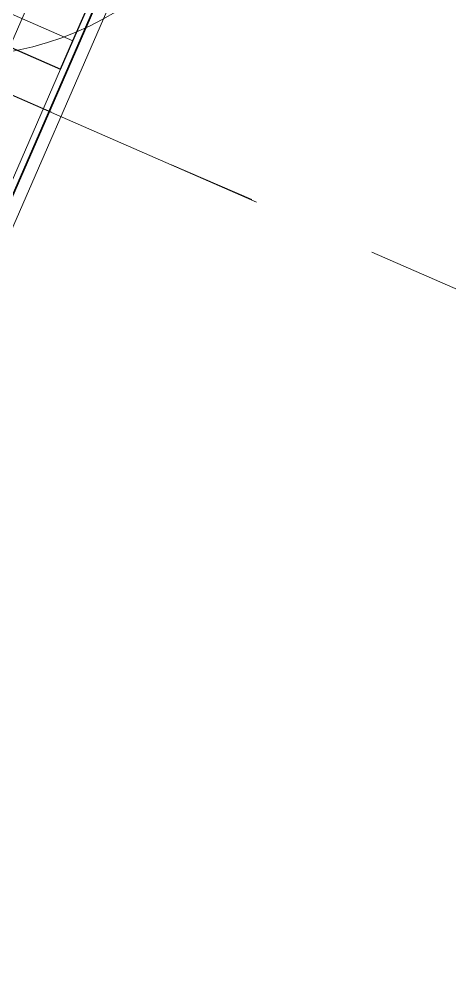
# Model space of a CAD drawing. Header units: millimetres. Extents: x -50172 to 90294, y -80883 to 956680.
# Drawn here: x 8137 to 8832, y -10666 to -9108 of the extents above; entities that cross this region are included whole.
import ezdxf
from ezdxf.enums import TextEntityAlignment as Align

# ---------------------------------------------------------------- set-up
doc = ezdxf.new("R2010")
doc.units = ezdxf.units.MM
doc.header["$MEASUREMENT"] = 0
doc.linetypes.add('CENTER', pattern=[15658.185617, 9786.366011, -1957.273202, 1957.273202, -1957.273202])
doc.linetypes.add('Double Dashed', pattern=[1093.611073, 529.166651, -211.666656, 141.111112, -211.666656])
for name, color, linetype, lineweight in [('0_Pen_No__1', 7, 'Continuous', 13), ('New_A-25-M_Curtain_Wall_Pen_No__90', 8, 'Continuous', 20), ('New_A-25-M_Wall_Ext_Pen_No__87', 8, 'Continuous', 20), ('New_ArchiCAD Windows_Pen_No__1', 7, 'Continuous', 13), ('New_ArchiCAD Windows_Pen_No__3', 7, 'Continuous', 18)]:
    doc.layers.add(name, color=color, linetype=linetype, lineweight=lineweight)
for name, color, linetype, lineweight, true_color in [('0_Pen_No__40', 7, 'Continuous', 35, 0x2a2a2a), ('A-15-MG_Structural_Grid_Pen_No__163', 7, 'Continuous', 0, 0x750077), ('New_A-15-MG_Structural_Grid_Phase_2_Pen_No__222', 7, 'Continuous', 13, 0x65af33), ('New_ArchiCAD Windows_Pen_No__23', 7, 'Continuous', 30, 0x2a2a2a)]:
    doc.layers.add(name, color=color, linetype=linetype, lineweight=lineweight, true_color=true_color)
for name, color, linetype in [('A-15-MG_Structural_Grid', 7, 'Continuous'), ('New_A-15-MG_Structural_Grid_Phase_2', 7, 'Continuous'), ('New_A-25-M_Curtain_Wall', 7, 'Continuous'), ('New_A-25-M_Wall_Ext', 7, 'Continuous'), ('New_ArchiCAD Windows', 7, 'Continuous')]:
    doc.layers.add(name, color=color, linetype=linetype)
doc.styles.add('GENERATED_STYLE_4', font='')
doc.styles.get('GENERATED_STYLE_4').set_extended_font_data('Swis721 BT')

# ---------------------------------------------------------------- blocks, each defined once
blk = doc.blocks.new('Wall_2_1', base_point=(10092.6, -4631.3))
at = {"layer": 'New_A-25-M_Wall_Ext_Pen_No__87', "linetype": 'Continuous', "flags": 128}
blk.add_lwpolyline([(2234.1, -22653.2), (10092.6, -4631.3)], dxfattribs=at)
blk = doc.blocks.new('Triple Window 19_2')
at = {"layer": 'New_ArchiCAD Windows_Pen_No__1', "linetype": 'Continuous'}
for p, q in [((-1175, -190), (-1175, -0.5)), ((1175, -190), (1175, -0.5))]:
    blk.add_line(p, q, dxfattribs=at)
at = {"layer": 'New_ArchiCAD Windows_Pen_No__23', "linetype": 'Continuous'}
for p, q in [((-1125, 0), (-1125, -190)), ((-1125, -190), (-1175, -190)), ((1175, -190), (1100, -190))]:
    blk.add_line(p, q, dxfattribs=at)
at = {"layer": 'New_ArchiCAD Windows_Pen_No__3', "linetype": 'Continuous'}
for p, q in [((-1175, -200), (1175, -200)), ((-268, -190), (-1125, -190))]:
    blk.add_line(p, q, dxfattribs=at)
blk = doc.blocks.new('Wall_239_1', base_point=(10165.9, -4712.5))
at = {"layer": 'New_ArchiCAD Windows', "color": 251, "linetype": 'Continuous', "lineweight": 20, "true_color": 0x606060, "xscale": -1, "zscale": 1000, "rotation": 66.44041158399281}
for p in [(8519, -7989.2), (7579.7, -10143.3)]:
    blk.add_blockref('Triple Window 19_2', p, dxfattribs=at)
blk = doc.blocks.new('Standard grid marker')
at = {"layer": 'A-15-MG_Structural_Grid_Pen_No__163', "linetype": 'Continuous'}
blk.add_circle((31226, 0), 500, dxfattribs=at)
at = {"layer": 'A-15-MG_Structural_Grid_Pen_No__163', "style": 'GENERATED_STYLE_4'}
for tag, p in [('AC_MarkerText_1_0', (-500, 41.2)), ('AC_MarkerText_1_1', (31226, 41.2))]:
    blk.add_attdef(tag, text='', height=350, rotation=90, dxfattribs=at).set_placement(p, align=Align.MIDDLE_CENTER)
blk = doc.blocks.new('Beam_8_1', base_point=(10000.9, -4591.3))
at = {"layer": 'New_A-25-M_Curtain_Wall_Pen_No__90', "linetype": 'Continuous'}
blk.add_line((10203.2, -4679.5), (2344.7, -22701.5), dxfattribs=at)
blk = doc.blocks.new('Standard grid marker_45')
at = {"layer": 'New_A-15-MG_Structural_Grid_Phase_2_Pen_No__222', "linetype": 'Double Dashed'}
blk.add_line((2937.8, 0), (29897.5, 0), dxfattribs=at)
at = {"layer": 'New_A-15-MG_Structural_Grid_Phase_2_Pen_No__222', "style": 'GENERATED_STYLE_4'}
for tag, p in [('AC_MarkerText_1_0', (-500, 43.4)), ('AC_MarkerText_1_1', (33335.4, 43.4))]:
    blk.add_attdef(tag, text='', height=350, rotation=180, dxfattribs=at).set_placement(p, align=Align.MIDDLE_CENTER)

msp = doc.modelspace()

# ---------------------------------------------------------------- linework, layer by layer
at = {"layer": '0_Pen_No__1', "linetype": 'CENTER'}
msp.add_line((8519.9, -9402.4), (7164.4, -8811.3), dxfattribs=at)
at = {"layer": '0_Pen_No__40', "linetype": 'Continuous'}
msp.add_line((9735.4, -5700.7), (2596.7, -22072), dxfattribs=at)

# ---------------------------------------------------------------- block references
at = {"layer": 'A-15-MG_Structural_Grid', "color": 8, "linetype": 'Continuous', "lineweight": 15, "zscale": 1000, "rotation": 246.440411583993}
msp.add_blockref('Standard grid marker', (20514.7, 19955.4), dxfattribs=at)
at = {"layer": 'New_A-15-MG_Structural_Grid_Phase_2', "color": 8, "linetype": 'Continuous', "lineweight": 15, "zscale": 1000, "rotation": 156.4404115840001}
msp.add_blockref('Standard grid marker_45', (18901.3, -13928.7), dxfattribs=at)
at = {"layer": 'New_A-25-M_Curtain_Wall', "color": 8, "lineweight": 20}
msp.add_blockref('Beam_8_1', (10000.9, -4591.3), dxfattribs=at)
at = {"layer": 'New_A-25-M_Wall_Ext', "color": 250, "lineweight": 50, "true_color": 0x2a2a2a}
for name, p in [('Wall_239_1', (10165.9, -4712.5)), ('Wall_2_1', (10092.6, -4631.3))]:
    msp.add_blockref(name, p, dxfattribs=at)

doc.saveas('drawing.dxf')
